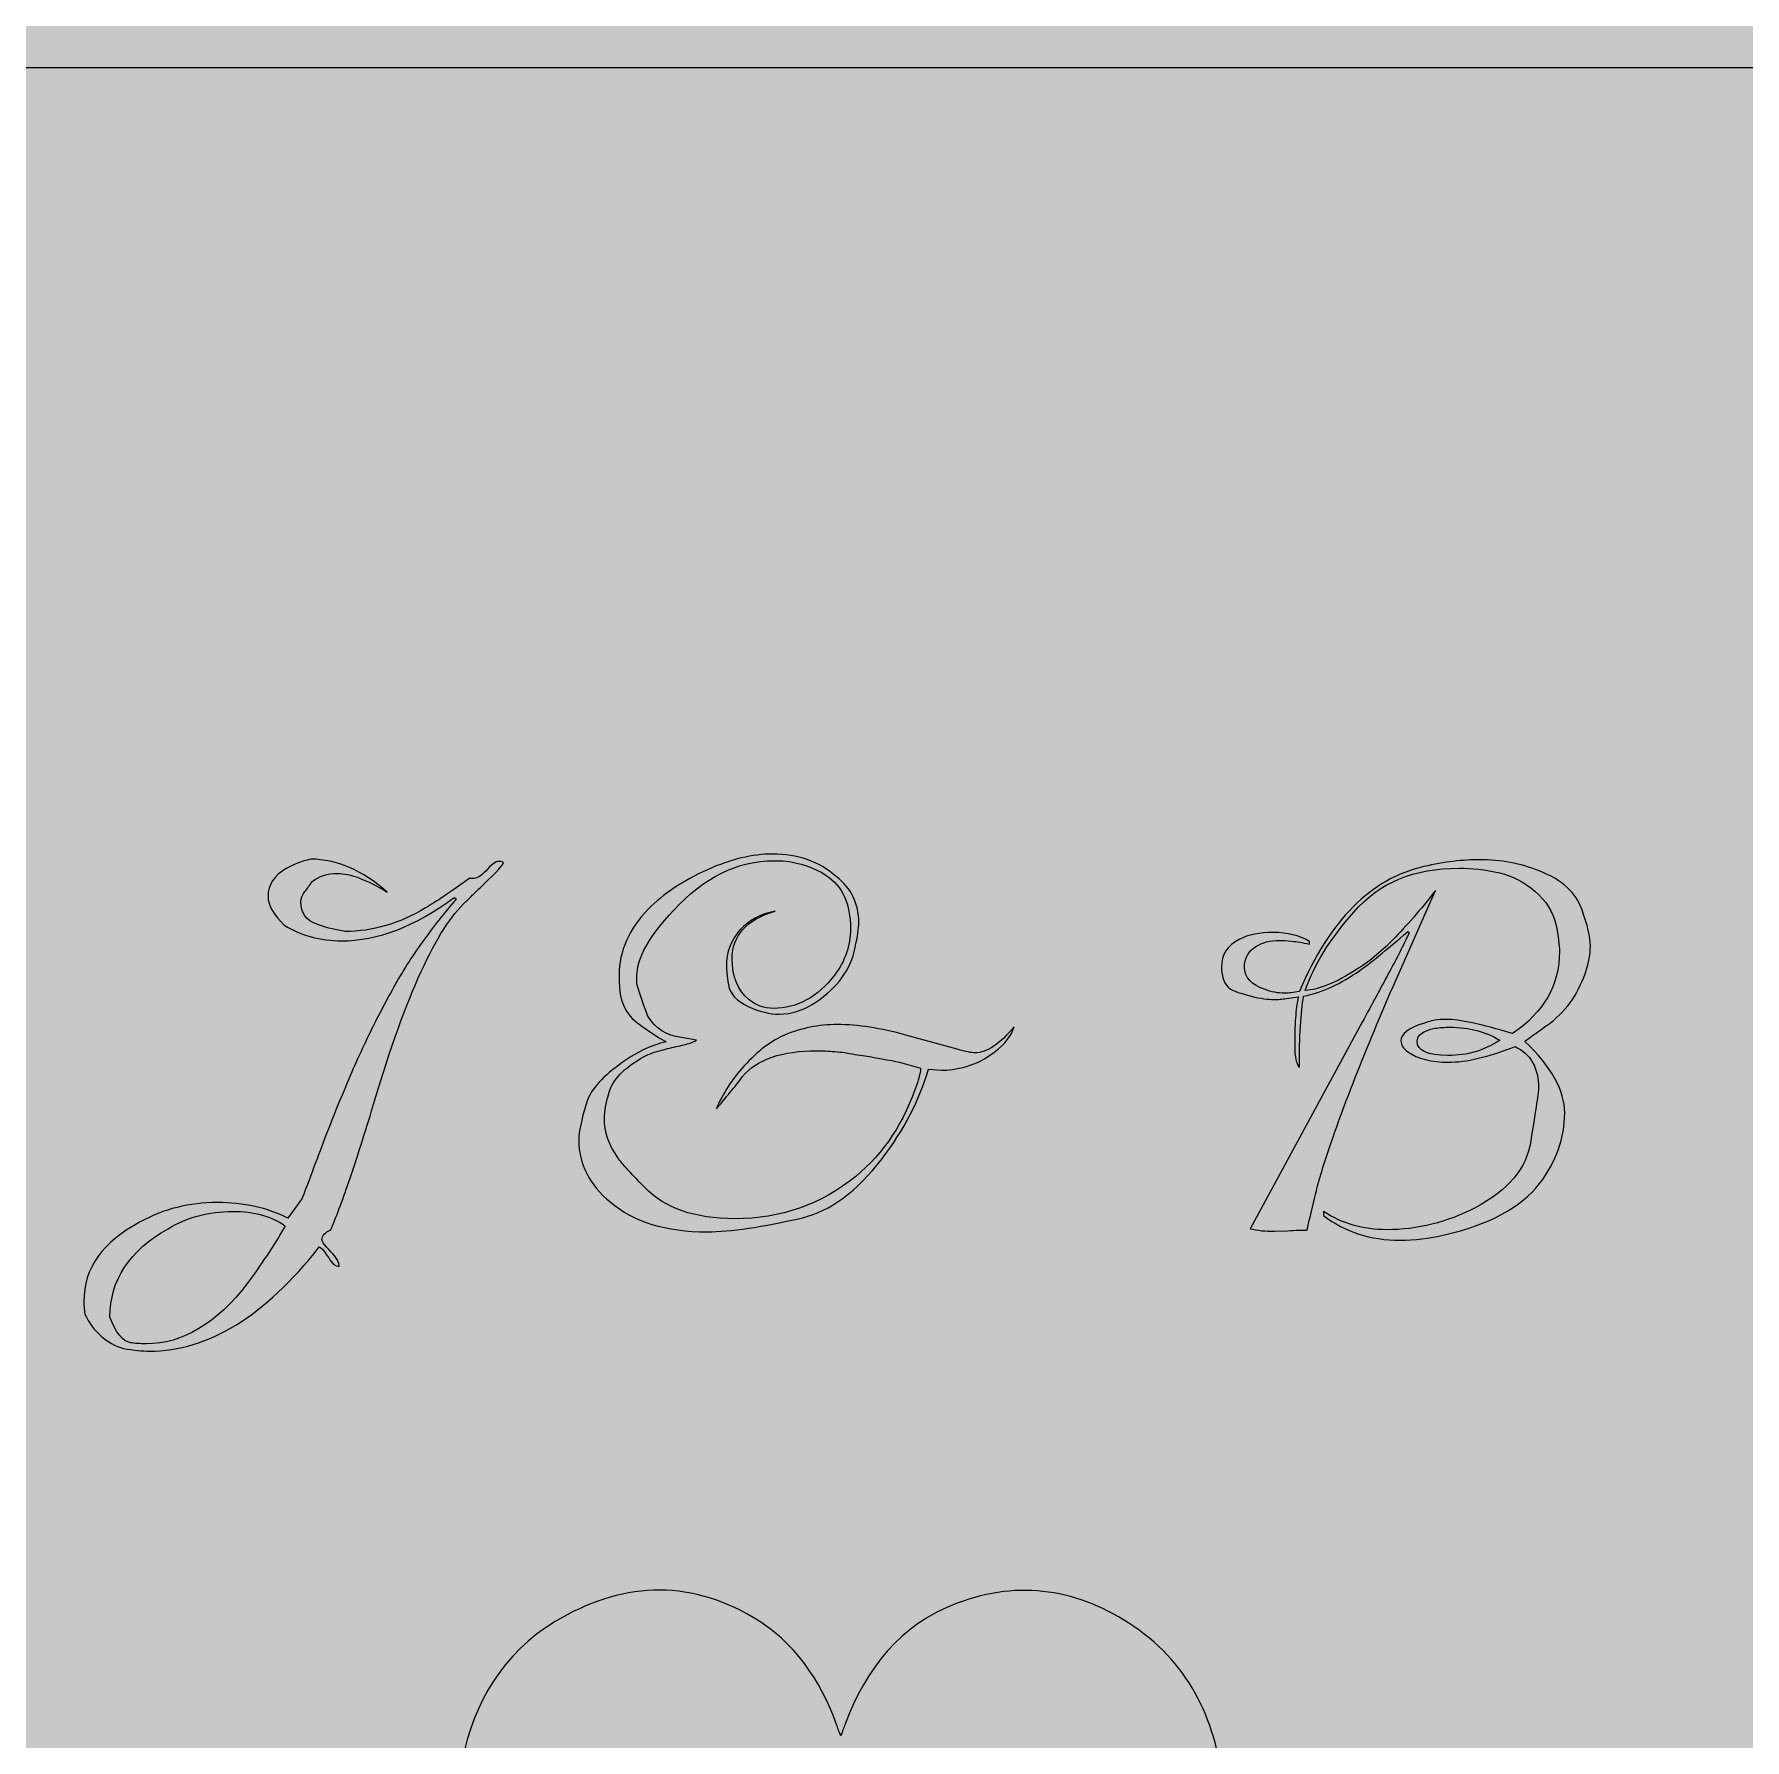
# Model space of a CAD drawing. Extents: x 325 to 1613, y -935 to -100.
# Drawn here: x 552.4 to 767.9, y -517.8 to -302.9 of the extents above; entities that cross this region are included whole.
import ezdxf

# ---------------------------------------------------------------- set-up
doc = ezdxf.new("R2010")
doc.units = 0
doc.header["$MEASUREMENT"] = 0
doc.layers.add('Layer 1', color=7, linetype='Continuous', lineweight=0)

# ---------------------------------------------------------------- blocks, each defined once
blk = doc.blocks.new('Block_1')
at = {"layer": 'Layer 1', "true_color": 0x000000, "transparency": 33554687}
h = blk.add_hatch(color=18, dxfattribs=at)
h.dxf.hatch_style = 2
edge = h.paths.add_edge_path()
edge.add_spline(control_points=[(561.9, -464.57), (562.6, -466.55), (563.48, -467.63), (564.54, -467.8), (564.76, -467.85), (565.03, -467.88), (565.36, -467.9), (565.69, -467.92), (566.05, -467.94), (566.45, -467.94), (571.07, -467.94), (575.33, -465.39), (579.24, -460.29), (580.87, -458.09), (582.45, -455.69), (583.99, -453.1), (582.36, -451.87), (580.14, -451.25), (577.33, -451.25), (574.34, -451.25), (571.64, -451.98), (569.22, -453.43), (564.34, -456.2), (561.9, -459.91), (561.9, -464.57)], knot_values=[0, 0, 0, 0, 1, 1, 1, 2, 2, 2, 3, 3, 3, 4, 4, 4, 5, 5, 5, 6, 6, 6, 7, 7, 7, 8, 8, 8, 8], degree=3, periodic=0)
edge = h.paths.add_edge_path()
edge.add_spline(control_points=[(596.85, -411.02), (594.26, -409.44), (592.17, -408.65), (590.59, -408.65), (589.31, -408.65), (588.23, -409), (587.36, -409.7), (587.09, -410.1), (586.79, -410.51), (586.47, -410.95), (586.14, -411.39), (585.97, -411.81), (585.97, -412.21), (585.97, -413.66), (586.63, -414.6), (587.95, -415.04), (588.83, -415.39), (590.02, -415.7), (591.51, -415.97), (594.98, -415.97), (598.37, -414.98), (601.67, -413), (602.28, -412.65), (603.06, -412.15), (604.01, -411.51), (604.95, -410.88), (606.04, -410.12), (607.27, -409.24), (607.32, -409.28), (607.43, -409.3), (607.6, -409.3), (608.09, -409.3), (608.64, -409), (609.25, -408.38), (609.95, -407.55), (610.5, -407.13), (610.9, -407.13), (611.03, -407.13), (611.23, -407.17), (611.49, -407.26), (611.45, -407.57), (610.64, -408.47), (609.05, -409.96), (608.61, -410.4), (608.17, -410.83), (607.73, -411.25), (607.29, -411.67), (606.85, -412.1), (606.42, -412.54), (602.72, -416.23), (598.87, -424.91), (594.87, -438.59), (593.82, -442.06), (592.86, -445.04), (592, -447.52), (591.15, -450.01), (590.39, -452.02), (589.73, -453.56), (588.98, -453.91), (588.61, -454.33), (588.61, -454.81), (588.61, -455.08), (588.98, -455.58), (589.73, -456.33), (590.48, -457.12), (590.83, -457.73), (590.78, -458.17), (590.3, -458.17), (589.86, -457.82), (589.47, -457.12), (588.98, -456.33), (588.59, -455.87), (588.28, -455.73), (581.38, -464.48), (574.25, -468.86), (566.91, -468.86), (565.94, -468.86), (564.84, -468.75), (563.61, -468.53), (561.46, -467.91), (559.83, -466.46), (558.73, -464.18), (558.69, -463.87), (558.66, -463.58), (558.63, -463.32), (558.61, -463.06), (558.6, -462.81), (558.6, -462.59), (558.6, -458.42), (560.97, -455.08), (565.72, -452.57), (568.67, -450.94), (571.9, -450.13), (575.42, -450.13), (578.76, -450.13), (581.73, -450.79), (584.32, -452.11), (584.32, -452.11), (586.1, -449.67), (586.1, -449.67), (587.33, -446.37), (588.38, -443.6), (589.24, -441.36), (590.09, -439.11), (590.81, -437.36), (591.38, -436.08), (592.39, -433.57), (593.42, -431.25), (594.48, -429.09), (595.53, -426.94), (596.59, -424.91), (597.64, -423.02), (598.74, -421.04), (599.95, -419.13), (601.27, -417.28), (602.59, -415.44), (604.02, -413.64), (605.56, -411.88), (605.56, -411.88), (605.29, -411.68), (605.29, -411.68), (600.37, -415.33), (595.62, -417.15), (591.05, -417.15), (588.41, -417.15), (586.01, -416.49), (583.86, -415.17), (582.5, -413.86), (581.82, -412.65), (581.82, -411.55), (581.82, -410.1), (582.58, -408.93), (584.12, -408.05), (584.96, -407.52), (585.99, -407.13), (587.22, -406.86), (590.48, -406.86), (593.69, -408.25), (596.85, -411.02)], knot_values=[0, 0, 0, 0, 1, 1, 1, 2, 2, 2, 3, 3, 3, 4, 4, 4, 5, 5, 5, 6, 6, 6, 7, 7, 7, 8, 8, 8, 9, 9, 9, 10, 10, 10, 11, 11, 11, 12, 12, 12, 13, 13, 13, 14, 14, 14, 15, 15, 15, 16, 16, 16, 17, 17, 17, 18, 18, 18, 19, 19, 19, 20, 20, 20, 21, 21, 21, 22, 22, 22, 23, 23, 23, 24, 24, 24, 25, 25, 25, 26, 26, 26, 27, 27, 27, 28, 28, 28, 29, 29, 29, 30, 30, 30, 31, 31, 31, 32, 32, 32, 33, 33, 33, 34, 34, 34, 35, 35, 35, 36, 36, 36, 37, 37, 37, 38, 38, 38, 39, 39, 39, 40, 40, 40, 41, 41, 41, 42, 42, 42, 43, 43, 43, 44, 44, 44, 45, 45, 45, 46, 46, 46, 46], degree=3, periodic=0)
h = blk.add_hatch(color=18, dxfattribs=at)
h.dxf.hatch_style = 2
edge = h.paths.add_edge_path()
edge.add_spline(control_points=[(645.39, -406.21), (648.56, -406.21), (651.24, -407.15), (653.44, -409.04), (655.33, -410.54), (656.27, -412.47), (656.27, -414.84), (656.27, -415.55), (656.12, -416.6), (655.81, -418.01), (655.24, -420.78), (653.59, -423.07), (650.87, -424.87), (649.33, -425.88), (647.79, -426.39), (646.25, -426.39), (645.02, -426.39), (643.74, -426.08), (642.42, -425.46), (640.88, -424.76), (640.03, -423.84), (639.85, -422.69), (639.76, -422.12), (639.7, -421.65), (639.65, -421.27), (639.61, -420.9), (639.59, -420.61), (639.59, -420.38), (639.59, -418.58), (640.16, -417.04), (641.3, -415.77), (642.4, -414.58), (643.87, -413.79), (645.72, -413.39), (642.12, -414.49), (640.31, -416.49), (640.31, -419.4), (640.31, -421.68), (641.02, -423.4), (642.42, -424.54), (643.3, -425.29), (644.34, -425.66), (645.52, -425.66), (648.51, -425.66), (651.09, -424.25), (653.24, -421.44), (654.56, -419.68), (655.22, -417.75), (655.22, -415.64), (655.22, -412.51), (654.21, -410.27), (652.18, -408.91), (650.69, -407.9), (648.86, -407.28), (646.71, -407.06), (646.71, -407.06), (645.59, -407.06), (645.59, -407.06), (640.97, -407.06), (636.75, -409.15), (632.93, -413.33), (629.85, -416.58), (628.31, -419.33), (628.31, -421.57), (628.31, -421.57), (628.31, -422.56), (628.31, -422.56), (628.48, -423.31), (628.95, -424.67), (629.7, -426.65), (630.62, -428.19), (632.02, -429.09), (633.92, -429.35), (633.92, -429.35), (635.83, -429.68), (635.83, -429.68), (635.56, -429.86), (635.17, -430.01), (634.64, -430.15), (634.11, -430.28), (633.48, -430.43), (632.73, -430.61), (631.98, -430.78), (631.31, -430.96), (630.72, -431.13), (630.12, -431.31), (629.63, -431.51), (629.23, -431.73), (626.68, -433.14), (625.19, -434.7), (624.75, -436.41), (624.4, -437.6), (624.22, -438.63), (624.22, -439.51), (624.22, -441.23), (624.75, -442.83), (625.8, -444.32), (626.02, -444.68), (626.42, -445.17), (626.99, -445.81), (627.56, -446.45), (628.33, -447.25), (629.3, -448.22), (631.81, -450.85), (635.59, -452.17), (640.64, -452.17), (646.45, -452.17), (651.53, -450.39), (655.88, -446.83), (659.44, -443.93), (662.03, -439.99), (663.66, -435.03), (663.92, -434.19), (664.06, -433.57), (664.06, -433.18), (664.06, -433.18), (661.42, -432.45), (661.42, -432.45), (660.27, -432.19), (658.41, -431.86), (655.81, -431.46), (654.93, -431.29), (654.09, -431.17), (653.27, -431.1), (652.46, -431.04), (651.7, -431), (651, -431), (646.6, -431), (643.48, -432.08), (641.63, -434.23), (641.28, -434.72), (640.83, -435.3), (640.28, -435.98), (639.73, -436.66), (639.08, -437.44), (638.33, -438.32), (639.13, -436.39), (640.29, -434.59), (641.83, -432.92), (643.55, -431.03), (645.24, -429.73), (646.91, -429.02), (649.02, -428.15), (651.24, -427.7), (653.57, -427.7), (656.16, -427.7), (659.04, -428.15), (662.21, -429.02), (662.21, -429.02), (668.67, -430.8), (668.67, -430.8), (669.77, -431.11), (670.52, -431.27), (670.91, -431.27), (672.41, -431.27), (674.06, -430.17), (675.86, -427.97), (675.51, -429.11), (674.7, -430.17), (673.42, -431.13), (672.28, -432.01), (671.08, -432.63), (669.83, -432.98), (668.57, -433.33), (667.53, -433.49), (666.69, -433.44), (666.69, -433.44), (665.05, -433.31), (665.05, -433.31), (663.95, -437.18), (661.99, -440.96), (659.18, -444.65), (656.01, -448.74), (652.69, -451.21), (649.22, -452.04), (644.12, -453.23), (640.09, -453.82), (637.15, -453.82), (631.96, -453.82), (627.89, -452.57), (624.95, -450.06), (622.31, -447.91), (620.99, -445.29), (620.99, -442.21), (620.99, -441.2), (621.3, -439.71), (621.91, -437.73), (622.35, -436.1), (623.74, -434.46), (626.07, -432.78), (628.13, -431.25), (630.11, -430.28), (632, -429.88), (631.48, -429.66), (630.22, -428.83), (628.24, -427.38), (626.79, -426.28), (626.07, -424.56), (626.07, -422.23), (626.07, -422.23), (626.07, -421.44), (626.07, -421.44), (626.07, -418.45), (627.3, -415.68), (629.76, -413.13), (631.61, -411.24), (634.09, -409.59), (637.21, -408.18), (640.16, -406.86), (642.89, -406.21), (645.39, -406.21)], knot_values=[0, 0, 0, 0, 1, 1, 1, 2, 2, 2, 3, 3, 3, 4, 4, 4, 5, 5, 5, 6, 6, 6, 7, 7, 7, 8, 8, 8, 9, 9, 9, 10, 10, 10, 11, 11, 11, 12, 12, 12, 13, 13, 13, 14, 14, 14, 15, 15, 15, 16, 16, 16, 17, 17, 17, 18, 18, 18, 19, 19, 19, 20, 20, 20, 21, 21, 21, 22, 22, 22, 23, 23, 23, 24, 24, 24, 25, 25, 25, 26, 26, 26, 27, 27, 27, 28, 28, 28, 29, 29, 29, 30, 30, 30, 31, 31, 31, 32, 32, 32, 33, 33, 33, 34, 34, 34, 35, 35, 35, 36, 36, 36, 37, 37, 37, 38, 38, 38, 39, 39, 39, 40, 40, 40, 41, 41, 41, 42, 42, 42, 43, 43, 43, 44, 44, 44, 45, 45, 45, 46, 46, 46, 47, 47, 47, 48, 48, 48, 49, 49, 49, 50, 50, 50, 51, 51, 51, 52, 52, 52, 53, 53, 53, 54, 54, 54, 55, 55, 55, 56, 56, 56, 57, 57, 57, 58, 58, 58, 59, 59, 59, 60, 60, 60, 61, 61, 61, 62, 62, 62, 63, 63, 63, 64, 64, 64, 65, 65, 65, 66, 66, 66, 67, 67, 67, 68, 68, 68, 69, 69, 69, 70, 70, 70, 70], degree=3, periodic=0)
h = blk.add_hatch(color=18, dxfattribs=at)
h.dxf.hatch_style = 2
edge = h.paths.add_edge_path()
edge.add_spline(control_points=[(730.53, -431.6), (732.95, -431.6), (735.13, -430.96), (737.06, -429.68), (735.3, -428.59), (733.22, -428.04), (730.8, -428.04), (730.44, -428.04), (730.12, -428.05), (729.81, -428.07), (729.5, -428.09), (729.19, -428.12), (728.88, -428.17), (727.39, -428.48), (726.64, -429.02), (726.64, -429.82), (726.64, -431), (727.94, -431.6), (730.53, -431.6)], knot_values=[0, 0, 0, 0, 1, 1, 1, 2, 2, 2, 3, 3, 3, 4, 4, 4, 5, 5, 5, 6, 6, 6, 6], degree=3, periodic=0)
edge = h.paths.add_edge_path()
edge.add_spline(control_points=[(731.19, -407.13), (732.38, -407), (733.48, -406.93), (734.49, -406.93), (737.17, -406.93), (739.68, -407.39), (742.01, -408.32), (744.91, -409.46), (746.71, -411.11), (747.42, -413.26), (748.12, -415.11), (748.47, -416.63), (748.47, -417.81), (748.47, -419.84), (747.72, -422.08), (746.23, -424.54), (745.48, -425.64), (744.54, -426.63), (743.39, -427.51), (742.43, -428.21), (741.68, -428.75), (741.15, -429.12), (740.62, -429.5), (740.32, -429.73), (740.23, -429.82), (743.57, -433.03), (745.24, -436.04), (745.24, -438.85), (745.24, -441.97), (744.19, -444.94), (742.08, -447.75), (739.74, -450.74), (735.74, -452.9), (730.07, -454.22), (728.18, -454.66), (726.31, -454.88), (724.47, -454.88), (720.77, -454.88), (717.56, -453.84), (714.84, -451.78), (714.84, -451.78), (714.84, -451.25), (714.84, -451.25), (717.17, -452.79), (719.83, -453.56), (722.82, -453.56), (726.69, -453.56), (730.4, -452.63), (733.96, -450.79), (738.14, -448.59), (740.47, -445.8), (740.95, -442.41), (741.61, -438.28), (741.94, -436.06), (741.94, -435.75), (741.94, -433.16), (740.95, -431.4), (738.98, -430.48), (735.59, -431.79), (732.8, -432.45), (730.6, -432.45), (728.44, -432.45), (726.73, -432.01), (725.46, -431.13), (724.88, -430.7), (724.6, -430.23), (724.6, -429.75), (724.6, -428.87), (725.59, -428.12), (727.57, -427.51), (728.36, -427.2), (729.28, -427.05), (730.34, -427.05), (731.92, -427.05), (734.69, -427.64), (738.65, -428.83), (742.6, -426.19), (744.58, -422.74), (744.58, -418.47), (744.58, -417.72), (744.43, -416.58), (744.12, -415.04), (743.77, -413.5), (742.89, -412.12), (741.48, -410.89), (740.12, -409.74), (738.65, -408.97), (737.06, -408.58), (735.22, -408.18), (733.5, -407.99), (731.92, -407.99), (726.25, -407.99), (721.83, -409.83), (718.66, -413.53), (715.67, -416.91), (713.63, -420.21), (712.53, -423.42), (714.29, -423.29), (716.44, -422.41), (718.99, -420.78), (720.44, -419.9), (721.99, -418.63), (723.64, -416.96), (725.29, -415.28), (727.06, -413.24), (728.95, -410.82), (728.95, -410.82), (723.61, -422.89), (723.61, -422.89), (721.72, -427.24), (720.04, -431.31), (718.56, -435.09), (717.09, -438.87), (715.83, -442.41), (714.77, -445.71), (714.16, -447.65), (713.5, -450.28), (712.79, -453.62), (712.48, -453.62), (712.11, -453.62), (711.67, -453.62), (711.28, -453.62), (710.81, -453.65), (710.29, -453.69), (710.29, -453.69), (708.7, -453.76), (708.7, -453.76), (707.52, -453.76), (706.48, -453.65), (705.6, -453.43), (705.6, -453.43), (719.72, -427.38), (719.72, -427.38), (720.95, -425.13), (722.06, -423.09), (723.05, -421.24), (724.04, -419.4), (724.9, -417.7), (725.65, -416.16), (725.65, -416.16), (725.46, -415.97), (725.46, -415.97), (724.05, -417.2), (722.84, -418.22), (721.83, -419.03), (720.82, -419.85), (720, -420.47), (719.39, -420.91), (717.06, -422.54), (714.71, -423.62), (712.33, -424.14), (711.98, -426.17), (711.8, -429.16), (711.8, -433.11), (711.41, -432.67), (711.21, -431.79), (711.21, -430.48), (711.21, -429.16), (711.24, -427.97), (711.31, -426.91), (711.37, -425.86), (711.5, -424.96), (711.67, -424.21), (711.67, -424.21), (710.16, -424.41), (710.16, -424.41), (709.89, -424.45), (709.63, -424.48), (709.36, -424.51), (709.1, -424.53), (708.84, -424.54), (708.57, -424.54), (707.87, -424.54), (706.92, -424.41), (705.74, -424.14), (704.42, -423.79), (703.54, -423.48), (703.1, -423.22), (702.35, -422.69), (701.98, -421.77), (701.98, -420.45), (701.98, -418.91), (702.72, -417.75), (704.22, -416.96), (705.41, -416.38), (706.83, -416.1), (708.51, -416.1), (710.26, -416.1), (711.78, -416.47), (713.06, -417.22), (713.06, -417.22), (713.06, -417.55), (713.06, -417.55), (712.18, -417.37), (711.43, -417.25), (710.81, -417.19), (710.2, -417.12), (709.69, -417.09), (709.3, -417.09), (708.11, -417.09), (707.12, -417.35), (706.33, -417.88), (705.36, -418.45), (704.88, -419.33), (704.88, -420.52), (704.88, -421.79), (705.76, -422.72), (707.52, -423.29), (708.26, -423.59), (709.08, -423.75), (709.96, -423.75), (710.44, -423.75), (711.05, -423.68), (711.8, -423.55), (715.63, -414.54), (720.86, -409.28), (727.5, -407.79), (728.77, -407.48), (730.01, -407.26), (731.19, -407.13)], knot_values=[0, 0, 0, 0, 1, 1, 1, 2, 2, 2, 3, 3, 3, 4, 4, 4, 5, 5, 5, 6, 6, 6, 7, 7, 7, 8, 8, 8, 9, 9, 9, 10, 10, 10, 11, 11, 11, 12, 12, 12, 13, 13, 13, 14, 14, 14, 15, 15, 15, 16, 16, 16, 17, 17, 17, 18, 18, 18, 19, 19, 19, 20, 20, 20, 21, 21, 21, 22, 22, 22, 23, 23, 23, 24, 24, 24, 25, 25, 25, 26, 26, 26, 27, 27, 27, 28, 28, 28, 29, 29, 29, 30, 30, 30, 31, 31, 31, 32, 32, 32, 33, 33, 33, 34, 34, 34, 35, 35, 35, 36, 36, 36, 37, 37, 37, 38, 38, 38, 39, 39, 39, 40, 40, 40, 41, 41, 41, 42, 42, 42, 43, 43, 43, 44, 44, 44, 45, 45, 45, 46, 46, 46, 47, 47, 47, 48, 48, 48, 49, 49, 49, 50, 50, 50, 51, 51, 51, 52, 52, 52, 53, 53, 53, 54, 54, 54, 55, 55, 55, 56, 56, 56, 57, 57, 57, 58, 58, 58, 59, 59, 59, 60, 60, 60, 61, 61, 61, 62, 62, 62, 63, 63, 63, 64, 64, 64, 65, 65, 65, 66, 66, 66, 67, 67, 67, 68, 68, 68, 69, 69, 69, 70, 70, 70, 71, 71, 71, 72, 72, 72, 73, 73, 73, 73], degree=3, periodic=0)
at = {"layer": 'Layer 1'}
for points, knots in [([(596.85, -411.02), (594.26, -409.44), (592.17, -408.65), (590.59, -408.65), (589.31, -408.65), (588.23, -409), (587.36, -409.7), (587.09, -410.1), (586.79, -410.51), (586.47, -410.95), (586.14, -411.39), (585.97, -411.81), (585.97, -412.21), (585.97, -413.66), (586.63, -414.6), (587.95, -415.04), (588.83, -415.39), (590.02, -415.7), (591.51, -415.97), (594.98, -415.97), (598.37, -414.98), (601.67, -413), (602.28, -412.65), (603.06, -412.15), (604.01, -411.51), (604.95, -410.88), (606.04, -410.12), (607.27, -409.24), (607.32, -409.28), (607.43, -409.3), (607.6, -409.3), (608.09, -409.3), (608.64, -409), (609.25, -408.38), (609.95, -407.55), (610.5, -407.13), (610.9, -407.13), (611.03, -407.13), (611.23, -407.17), (611.49, -407.26), (611.45, -407.57), (610.64, -408.47), (609.05, -409.96), (608.61, -410.4), (608.17, -410.83), (607.73, -411.25), (607.29, -411.67), (606.85, -412.1), (606.42, -412.54), (602.72, -416.23), (598.87, -424.91), (594.87, -438.59), (593.82, -442.06), (592.86, -445.04), (592, -447.52), (591.15, -450.01), (590.39, -452.02), (589.73, -453.56), (588.98, -453.91), (588.61, -454.33), (588.61, -454.81), (588.61, -455.08), (588.98, -455.58), (589.73, -456.33), (590.48, -457.12), (590.83, -457.73), (590.78, -458.17), (590.3, -458.17), (589.86, -457.82), (589.47, -457.12), (588.98, -456.33), (588.59, -455.87), (588.28, -455.73), (581.38, -464.48), (574.25, -468.86), (566.91, -468.86), (565.94, -468.86), (564.84, -468.75), (563.61, -468.53), (561.46, -467.91), (559.83, -466.46), (558.73, -464.18), (558.69, -463.87), (558.66, -463.58), (558.63, -463.32), (558.61, -463.06), (558.6, -462.81), (558.6, -462.59), (558.6, -458.42), (560.97, -455.08), (565.72, -452.57), (568.67, -450.94), (571.9, -450.13), (575.42, -450.13), (578.76, -450.13), (581.73, -450.79), (584.32, -452.11), (584.32, -452.11), (586.1, -449.67), (586.1, -449.67), (587.33, -446.37), (588.38, -443.6), (589.24, -441.36), (590.09, -439.11), (590.81, -437.36), (591.38, -436.08), (592.39, -433.57), (593.42, -431.25), (594.48, -429.09), (595.53, -426.94), (596.59, -424.91), (597.64, -423.02), (598.74, -421.04), (599.95, -419.13), (601.27, -417.28), (602.59, -415.44), (604.02, -413.64), (605.56, -411.88), (605.56, -411.88), (605.29, -411.68), (605.29, -411.68), (600.37, -415.33), (595.62, -417.15), (591.05, -417.15), (588.41, -417.15), (586.01, -416.49), (583.86, -415.17), (582.5, -413.86), (581.82, -412.65), (581.82, -411.55), (581.82, -410.1), (582.58, -408.93), (584.12, -408.05), (584.96, -407.52), (585.99, -407.13), (587.22, -406.86), (590.48, -406.86), (593.69, -408.25), (596.85, -411.02)], [0, 0, 0, 0, 1, 1, 1, 2, 2, 2, 3, 3, 3, 4, 4, 4, 5, 5, 5, 6, 6, 6, 7, 7, 7, 8, 8, 8, 9, 9, 9, 10, 10, 10, 11, 11, 11, 12, 12, 12, 13, 13, 13, 14, 14, 14, 15, 15, 15, 16, 16, 16, 17, 17, 17, 18, 18, 18, 19, 19, 19, 20, 20, 20, 21, 21, 21, 22, 22, 22, 23, 23, 23, 24, 24, 24, 25, 25, 25, 26, 26, 26, 27, 27, 27, 28, 28, 28, 29, 29, 29, 30, 30, 30, 31, 31, 31, 32, 32, 32, 33, 33, 33, 34, 34, 34, 35, 35, 35, 36, 36, 36, 37, 37, 37, 38, 38, 38, 39, 39, 39, 40, 40, 40, 41, 41, 41, 42, 42, 42, 43, 43, 43, 44, 44, 44, 45, 45, 45, 46, 46, 46, 46]), ([(645.39, -406.21), (648.56, -406.21), (651.24, -407.15), (653.44, -409.04), (655.33, -410.54), (656.27, -412.47), (656.27, -414.84), (656.27, -415.55), (656.12, -416.6), (655.81, -418.01), (655.24, -420.78), (653.59, -423.07), (650.87, -424.87), (649.33, -425.88), (647.79, -426.39), (646.25, -426.39), (645.02, -426.39), (643.74, -426.08), (642.42, -425.46), (640.88, -424.76), (640.03, -423.84), (639.85, -422.69), (639.76, -422.12), (639.7, -421.65), (639.65, -421.27), (639.61, -420.9), (639.59, -420.61), (639.59, -420.38), (639.59, -418.58), (640.16, -417.04), (641.3, -415.77), (642.4, -414.58), (643.87, -413.79), (645.72, -413.39), (642.12, -414.49), (640.31, -416.49), (640.31, -419.4), (640.31, -421.68), (641.02, -423.4), (642.42, -424.54), (643.3, -425.29), (644.34, -425.66), (645.52, -425.66), (648.51, -425.66), (651.09, -424.25), (653.24, -421.44), (654.56, -419.68), (655.22, -417.75), (655.22, -415.64), (655.22, -412.51), (654.21, -410.27), (652.18, -408.91), (650.69, -407.9), (648.86, -407.28), (646.71, -407.06), (646.71, -407.06), (645.59, -407.06), (645.59, -407.06), (640.97, -407.06), (636.75, -409.15), (632.93, -413.33), (629.85, -416.58), (628.31, -419.33), (628.31, -421.57), (628.31, -421.57), (628.31, -422.56), (628.31, -422.56), (628.48, -423.31), (628.95, -424.67), (629.7, -426.65), (630.62, -428.19), (632.02, -429.09), (633.92, -429.35), (633.92, -429.35), (635.83, -429.68), (635.83, -429.68), (635.56, -429.86), (635.17, -430.01), (634.64, -430.15), (634.11, -430.28), (633.48, -430.43), (632.73, -430.61), (631.98, -430.78), (631.31, -430.96), (630.72, -431.13), (630.12, -431.31), (629.63, -431.51), (629.23, -431.73), (626.68, -433.14), (625.19, -434.7), (624.75, -436.41), (624.4, -437.6), (624.22, -438.63), (624.22, -439.51), (624.22, -441.23), (624.75, -442.83), (625.8, -444.32), (626.02, -444.68), (626.42, -445.17), (626.99, -445.81), (627.56, -446.45), (628.33, -447.25), (629.3, -448.22), (631.81, -450.85), (635.59, -452.17), (640.64, -452.17), (646.45, -452.17), (651.53, -450.39), (655.88, -446.83), (659.44, -443.93), (662.03, -439.99), (663.66, -435.03), (663.92, -434.19), (664.06, -433.57), (664.06, -433.18), (664.06, -433.18), (661.42, -432.45), (661.42, -432.45), (660.27, -432.19), (658.41, -431.86), (655.81, -431.46), (654.93, -431.29), (654.09, -431.17), (653.27, -431.1), (652.46, -431.04), (651.7, -431), (651, -431), (646.6, -431), (643.48, -432.08), (641.63, -434.23), (641.28, -434.72), (640.83, -435.3), (640.28, -435.98), (639.73, -436.66), (639.08, -437.44), (638.33, -438.32), (639.13, -436.39), (640.29, -434.59), (641.83, -432.92), (643.55, -431.03), (645.24, -429.73), (646.91, -429.02), (649.02, -428.15), (651.24, -427.7), (653.57, -427.7), (656.16, -427.7), (659.04, -428.15), (662.21, -429.02), (662.21, -429.02), (668.67, -430.8), (668.67, -430.8), (669.77, -431.11), (670.52, -431.27), (670.91, -431.27), (672.41, -431.27), (674.06, -430.17), (675.86, -427.97), (675.51, -429.11), (674.7, -430.17), (673.42, -431.13), (672.28, -432.01), (671.08, -432.63), (669.83, -432.98), (668.57, -433.33), (667.53, -433.49), (666.69, -433.44), (666.69, -433.44), (665.05, -433.31), (665.05, -433.31), (663.95, -437.18), (661.99, -440.96), (659.18, -444.65), (656.01, -448.74), (652.69, -451.21), (649.22, -452.04), (644.12, -453.23), (640.09, -453.82), (637.15, -453.82), (631.96, -453.82), (627.89, -452.57), (624.95, -450.06), (622.31, -447.91), (620.99, -445.29), (620.99, -442.21), (620.99, -441.2), (621.3, -439.71), (621.91, -437.73), (622.35, -436.1), (623.74, -434.46), (626.07, -432.78), (628.13, -431.25), (630.11, -430.28), (632, -429.88), (631.48, -429.66), (630.22, -428.83), (628.24, -427.38), (626.79, -426.28), (626.07, -424.56), (626.07, -422.23), (626.07, -422.23), (626.07, -421.44), (626.07, -421.44), (626.07, -418.45), (627.3, -415.68), (629.76, -413.13), (631.61, -411.24), (634.09, -409.59), (637.21, -408.18), (640.16, -406.86), (642.89, -406.21), (645.39, -406.21)], [0, 0, 0, 0, 1, 1, 1, 2, 2, 2, 3, 3, 3, 4, 4, 4, 5, 5, 5, 6, 6, 6, 7, 7, 7, 8, 8, 8, 9, 9, 9, 10, 10, 10, 11, 11, 11, 12, 12, 12, 13, 13, 13, 14, 14, 14, 15, 15, 15, 16, 16, 16, 17, 17, 17, 18, 18, 18, 19, 19, 19, 20, 20, 20, 21, 21, 21, 22, 22, 22, 23, 23, 23, 24, 24, 24, 25, 25, 25, 26, 26, 26, 27, 27, 27, 28, 28, 28, 29, 29, 29, 30, 30, 30, 31, 31, 31, 32, 32, 32, 33, 33, 33, 34, 34, 34, 35, 35, 35, 36, 36, 36, 37, 37, 37, 38, 38, 38, 39, 39, 39, 40, 40, 40, 41, 41, 41, 42, 42, 42, 43, 43, 43, 44, 44, 44, 45, 45, 45, 46, 46, 46, 47, 47, 47, 48, 48, 48, 49, 49, 49, 50, 50, 50, 51, 51, 51, 52, 52, 52, 53, 53, 53, 54, 54, 54, 55, 55, 55, 56, 56, 56, 57, 57, 57, 58, 58, 58, 59, 59, 59, 60, 60, 60, 61, 61, 61, 62, 62, 62, 63, 63, 63, 64, 64, 64, 65, 65, 65, 66, 66, 66, 67, 67, 67, 68, 68, 68, 69, 69, 69, 70, 70, 70, 70]), ([(731.19, -407.13), (732.38, -407), (733.48, -406.93), (734.49, -406.93), (737.17, -406.93), (739.68, -407.39), (742.01, -408.32), (744.91, -409.46), (746.71, -411.11), (747.42, -413.26), (748.12, -415.11), (748.47, -416.63), (748.47, -417.81), (748.47, -419.84), (747.72, -422.08), (746.23, -424.54), (745.48, -425.64), (744.54, -426.63), (743.39, -427.51), (742.43, -428.21), (741.68, -428.75), (741.15, -429.12), (740.62, -429.5), (740.32, -429.73), (740.23, -429.82), (743.57, -433.03), (745.24, -436.04), (745.24, -438.85), (745.24, -441.97), (744.19, -444.94), (742.08, -447.75), (739.74, -450.74), (735.74, -452.9), (730.07, -454.22), (728.18, -454.66), (726.31, -454.88), (724.47, -454.88), (720.77, -454.88), (717.56, -453.84), (714.84, -451.78), (714.84, -451.78), (714.84, -451.25), (714.84, -451.25), (717.17, -452.79), (719.83, -453.56), (722.82, -453.56), (726.69, -453.56), (730.4, -452.63), (733.96, -450.79), (738.14, -448.59), (740.47, -445.8), (740.95, -442.41), (741.61, -438.28), (741.94, -436.06), (741.94, -435.75), (741.94, -433.16), (740.95, -431.4), (738.98, -430.48), (735.59, -431.79), (732.8, -432.45), (730.6, -432.45), (728.44, -432.45), (726.73, -432.01), (725.46, -431.13), (724.88, -430.7), (724.6, -430.23), (724.6, -429.75), (724.6, -428.87), (725.59, -428.12), (727.57, -427.51), (728.36, -427.2), (729.28, -427.05), (730.34, -427.05), (731.92, -427.05), (734.69, -427.64), (738.65, -428.83), (742.6, -426.19), (744.58, -422.74), (744.58, -418.47), (744.58, -417.72), (744.43, -416.58), (744.12, -415.04), (743.77, -413.5), (742.89, -412.12), (741.48, -410.89), (740.12, -409.74), (738.65, -408.97), (737.06, -408.58), (735.22, -408.18), (733.5, -407.99), (731.92, -407.99), (726.25, -407.99), (721.83, -409.83), (718.66, -413.53), (715.67, -416.91), (713.63, -420.21), (712.53, -423.42), (714.29, -423.29), (716.44, -422.41), (718.99, -420.78), (720.44, -419.9), (721.99, -418.63), (723.64, -416.96), (725.29, -415.28), (727.06, -413.24), (728.95, -410.82), (728.95, -410.82), (723.61, -422.89), (723.61, -422.89), (721.72, -427.24), (720.04, -431.31), (718.56, -435.09), (717.09, -438.87), (715.83, -442.41), (714.77, -445.71), (714.16, -447.65), (713.5, -450.28), (712.79, -453.62), (712.48, -453.62), (712.11, -453.62), (711.67, -453.62), (711.28, -453.62), (710.81, -453.65), (710.29, -453.69), (710.29, -453.69), (708.7, -453.76), (708.7, -453.76), (707.52, -453.76), (706.48, -453.65), (705.6, -453.43), (705.6, -453.43), (719.72, -427.38), (719.72, -427.38), (720.95, -425.13), (722.06, -423.09), (723.05, -421.24), (724.04, -419.4), (724.9, -417.7), (725.65, -416.16), (725.65, -416.16), (725.46, -415.97), (725.46, -415.97), (724.05, -417.2), (722.84, -418.22), (721.83, -419.03), (720.82, -419.85), (720, -420.47), (719.39, -420.91), (717.06, -422.54), (714.71, -423.62), (712.33, -424.14), (711.98, -426.17), (711.8, -429.16), (711.8, -433.11), (711.41, -432.67), (711.21, -431.79), (711.21, -430.48), (711.21, -429.16), (711.24, -427.97), (711.31, -426.91), (711.37, -425.86), (711.5, -424.96), (711.67, -424.21), (711.67, -424.21), (710.16, -424.41), (710.16, -424.41), (709.89, -424.45), (709.63, -424.48), (709.36, -424.51), (709.1, -424.53), (708.84, -424.54), (708.57, -424.54), (707.87, -424.54), (706.92, -424.41), (705.74, -424.14), (704.42, -423.79), (703.54, -423.48), (703.1, -423.22), (702.35, -422.69), (701.98, -421.77), (701.98, -420.45), (701.98, -418.91), (702.72, -417.75), (704.22, -416.96), (705.41, -416.38), (706.83, -416.1), (708.51, -416.1), (710.26, -416.1), (711.78, -416.47), (713.06, -417.22), (713.06, -417.22), (713.06, -417.55), (713.06, -417.55), (712.18, -417.37), (711.43, -417.25), (710.81, -417.19), (710.2, -417.12), (709.69, -417.09), (709.3, -417.09), (708.11, -417.09), (707.12, -417.35), (706.33, -417.88), (705.36, -418.45), (704.88, -419.33), (704.88, -420.52), (704.88, -421.79), (705.76, -422.72), (707.52, -423.29), (708.26, -423.59), (709.08, -423.75), (709.96, -423.75), (710.44, -423.75), (711.05, -423.68), (711.8, -423.55), (715.63, -414.54), (720.86, -409.28), (727.5, -407.79), (728.77, -407.48), (730.01, -407.26), (731.19, -407.13)], [0, 0, 0, 0, 1, 1, 1, 2, 2, 2, 3, 3, 3, 4, 4, 4, 5, 5, 5, 6, 6, 6, 7, 7, 7, 8, 8, 8, 9, 9, 9, 10, 10, 10, 11, 11, 11, 12, 12, 12, 13, 13, 13, 14, 14, 14, 15, 15, 15, 16, 16, 16, 17, 17, 17, 18, 18, 18, 19, 19, 19, 20, 20, 20, 21, 21, 21, 22, 22, 22, 23, 23, 23, 24, 24, 24, 25, 25, 25, 26, 26, 26, 27, 27, 27, 28, 28, 28, 29, 29, 29, 30, 30, 30, 31, 31, 31, 32, 32, 32, 33, 33, 33, 34, 34, 34, 35, 35, 35, 36, 36, 36, 37, 37, 37, 38, 38, 38, 39, 39, 39, 40, 40, 40, 41, 41, 41, 42, 42, 42, 43, 43, 43, 44, 44, 44, 45, 45, 45, 46, 46, 46, 47, 47, 47, 48, 48, 48, 49, 49, 49, 50, 50, 50, 51, 51, 51, 52, 52, 52, 53, 53, 53, 54, 54, 54, 55, 55, 55, 56, 56, 56, 57, 57, 57, 58, 58, 58, 59, 59, 59, 60, 60, 60, 61, 61, 61, 62, 62, 62, 63, 63, 63, 64, 64, 64, 65, 65, 65, 66, 66, 66, 67, 67, 67, 68, 68, 68, 69, 69, 69, 70, 70, 70, 71, 71, 71, 72, 72, 72, 73, 73, 73, 73]), ([(730.53, -431.6), (732.95, -431.6), (735.13, -430.96), (737.06, -429.68), (735.3, -428.59), (733.22, -428.04), (730.8, -428.04), (730.44, -428.04), (730.12, -428.05), (729.81, -428.07), (729.5, -428.09), (729.19, -428.12), (728.88, -428.17), (727.39, -428.48), (726.64, -429.02), (726.64, -429.82), (726.64, -431), (727.94, -431.6), (730.53, -431.6)], [0, 0, 0, 0, 1, 1, 1, 2, 2, 2, 3, 3, 3, 4, 4, 4, 5, 5, 5, 6, 6, 6, 6]), ([(561.9, -464.57), (562.6, -466.55), (563.48, -467.63), (564.54, -467.8), (564.76, -467.85), (565.03, -467.88), (565.36, -467.9), (565.69, -467.92), (566.05, -467.94), (566.45, -467.94), (571.07, -467.94), (575.33, -465.39), (579.24, -460.29), (580.87, -458.09), (582.45, -455.69), (583.99, -453.1), (582.36, -451.87), (580.14, -451.25), (577.33, -451.25), (574.34, -451.25), (571.64, -451.98), (569.22, -453.43), (564.34, -456.2), (561.9, -459.91), (561.9, -464.57)], [0, 0, 0, 0, 1, 1, 1, 2, 2, 2, 3, 3, 3, 4, 4, 4, 5, 5, 5, 6, 6, 6, 7, 7, 7, 8, 8, 8, 8])]:
    blk.add_open_spline(points, degree=3, knots=knots, dxfattribs=at)
blk = doc.blocks.new('Block_2')
at = {"layer": 'Layer 1', "true_color": 0xf15a24, "transparency": 33554687}
h = blk.add_hatch(color=20, dxfattribs=at)
h.dxf.hatch_style = 2
edge = h.paths.add_edge_path()
edge.add_spline(control_points=[(654.1, -588.32), (652.22, -585.68), (650.49, -583.04), (648.55, -580.58), (644.13, -574.99), (638.88, -570.2), (633.59, -565.47), (627.63, -560.15), (621.47, -555.06), (616.01, -549.19), (613.21, -546.18), (610.7, -542.95), (608.69, -539.33), (605.38, -533.38), (604.95, -527.06), (606.27, -520.53), (607.78, -513.09), (611.4, -506.93), (617.99, -502.95), (626.14, -498.05), (634.59, -497.48), (642.96, -502.41), (648.19, -505.5), (651.43, -510.3), (653.48, -515.93), (653.63, -516.34), (653.78, -516.75), (654, -517.35), (654.23, -516.74), (654.38, -516.31), (654.54, -515.88), (657.18, -508.88), (661.49, -503.33), (668.67, -500.62), (676.56, -497.65), (684.07, -498.89), (690.94, -503.56), (698.21, -508.51), (701.42, -515.81), (702.31, -524.36), (703.08, -531.72), (700.72, -538.07), (696.42, -543.88), (692.69, -548.92), (688.17, -553.21), (683.54, -557.4), (677.72, -562.69), (671.82, -567.88), (666.11, -573.28), (661.52, -577.62), (657.48, -582.46), (654.35, -587.99), (654.27, -588.12), (654.16, -588.23), (654.1, -588.32)], knot_values=[0, 0, 0, 0, 1, 1, 1, 2, 2, 2, 3, 3, 3, 4, 4, 4, 5, 5, 5, 6, 6, 6, 7, 7, 7, 8, 8, 8, 9, 9, 9, 10, 10, 10, 11, 11, 11, 12, 12, 12, 13, 13, 13, 14, 14, 14, 15, 15, 15, 16, 16, 16, 17, 17, 17, 18, 18, 18, 18], degree=3, periodic=0)
h = blk.add_hatch(color=20, dxfattribs=at)
h.dxf.hatch_style = 2
edge = h.paths.add_edge_path()
edge.add_spline(control_points=[(606.04, -589.75), (604.26, -589.6), (602.53, -589.39), (600.79, -589.33), (596.86, -589.2), (592.97, -589.72), (589.09, -590.27), (584.72, -590.89), (580.37, -591.67), (575.96, -591.89), (573.68, -592), (571.43, -591.9), (569.18, -591.47), (565.49, -590.74), (562.67, -588.67), (560.39, -585.79), (557.78, -582.5), (556.47, -578.78), (557.14, -574.58), (557.97, -569.39), (560.74, -565.62), (565.81, -563.85), (568.97, -562.74), (572.15, -563.08), (575.26, -564.22), (575.49, -564.3), (575.71, -564.39), (576.05, -564.51), (575.87, -564.2), (575.74, -563.98), (575.62, -563.76), (573.6, -560.15), (572.79, -556.35), (574.21, -552.35), (575.76, -547.97), (578.96, -545.24), (583.38, -544), (588.06, -542.69), (592.28, -543.94), (596.21, -546.61), (599.59, -548.91), (601.43, -552.17), (602.35, -556.05), (603.16, -559.42), (603.35, -562.86), (603.48, -566.31), (603.63, -570.64), (603.72, -574.99), (603.97, -579.32), (604.16, -582.8), (604.77, -586.23), (605.99, -589.53), (606.02, -589.6), (606.02, -589.69), (606.04, -589.75)], knot_values=[0, 0, 0, 0, 1, 1, 1, 2, 2, 2, 3, 3, 3, 4, 4, 4, 5, 5, 5, 6, 6, 6, 7, 7, 7, 8, 8, 8, 9, 9, 9, 10, 10, 10, 11, 11, 11, 12, 12, 12, 13, 13, 13, 14, 14, 14, 15, 15, 15, 16, 16, 16, 17, 17, 17, 18, 18, 18, 18], degree=3, periodic=0)
h = blk.add_hatch(color=20, dxfattribs=at)
h.dxf.hatch_style = 2
edge = h.paths.add_edge_path()
edge.add_spline(control_points=[(701.3, -589.52), (701.72, -587.78), (702.2, -586.11), (702.52, -584.4), (703.26, -580.54), (703.36, -576.62), (703.42, -572.69), (703.48, -568.28), (703.38, -563.87), (703.86, -559.47), (704.1, -557.21), (704.55, -554.99), (705.33, -552.85), (706.61, -549.31), (709.1, -546.85), (712.3, -545.04), (715.95, -542.98), (719.84, -542.26), (723.88, -543.58), (728.87, -545.2), (732.17, -548.52), (733.14, -553.81), (733.74, -557.1), (732.91, -560.19), (731.3, -563.09), (731.18, -563.3), (731.06, -563.51), (730.89, -563.82), (731.23, -563.69), (731.46, -563.6), (731.7, -563.51), (735.58, -562.08), (739.45, -561.87), (743.18, -563.89), (747.27, -566.11), (749.47, -569.69), (750.01, -574.25), (750.57, -579.08), (748.68, -583.06), (745.43, -586.52), (742.64, -589.5), (739.13, -590.81), (735.16, -591.12), (731.7, -591.39), (728.27, -591.05), (724.85, -590.63), (720.54, -590.11), (716.24, -589.53), (711.92, -589.1), (708.45, -588.75), (704.97, -588.81), (701.52, -589.51), (701.44, -589.52), (701.35, -589.52), (701.3, -589.52)], knot_values=[0, 0, 0, 0, 1, 1, 1, 2, 2, 2, 3, 3, 3, 4, 4, 4, 5, 5, 5, 6, 6, 6, 7, 7, 7, 8, 8, 8, 9, 9, 9, 10, 10, 10, 11, 11, 11, 12, 12, 12, 13, 13, 13, 14, 14, 14, 15, 15, 15, 16, 16, 16, 17, 17, 17, 18, 18, 18, 18], degree=3, periodic=0)
at = {"layer": 'Layer 1'}
for points in [[(654.1, -588.32), (652.22, -585.68), (650.49, -583.04), (648.55, -580.58), (644.13, -574.99), (638.88, -570.2), (633.59, -565.47), (627.63, -560.15), (621.47, -555.06), (616.01, -549.19), (613.21, -546.18), (610.7, -542.95), (608.69, -539.33), (605.38, -533.38), (604.95, -527.06), (606.27, -520.53), (607.78, -513.09), (611.4, -506.93), (617.99, -502.95), (626.14, -498.05), (634.59, -497.48), (642.96, -502.41), (648.19, -505.5), (651.43, -510.3), (653.48, -515.93), (653.63, -516.34), (653.78, -516.75), (654, -517.35), (654.23, -516.74), (654.38, -516.31), (654.54, -515.88), (657.18, -508.88), (661.49, -503.33), (668.67, -500.62), (676.56, -497.65), (684.07, -498.89), (690.94, -503.56), (698.21, -508.51), (701.42, -515.81), (702.31, -524.36), (703.08, -531.72), (700.72, -538.07), (696.42, -543.88), (692.69, -548.92), (688.17, -553.21), (683.54, -557.4), (677.72, -562.69), (671.82, -567.88), (666.11, -573.28), (661.52, -577.62), (657.48, -582.46), (654.35, -587.99), (654.27, -588.12), (654.16, -588.23), (654.1, -588.32)], [(606.04, -589.75), (604.26, -589.6), (602.53, -589.39), (600.79, -589.33), (596.86, -589.2), (592.97, -589.72), (589.09, -590.27), (584.72, -590.89), (580.37, -591.67), (575.96, -591.89), (573.68, -592), (571.43, -591.9), (569.18, -591.47), (565.49, -590.74), (562.67, -588.67), (560.39, -585.79), (557.78, -582.5), (556.47, -578.78), (557.14, -574.58), (557.97, -569.39), (560.74, -565.62), (565.81, -563.85), (568.97, -562.74), (572.15, -563.08), (575.26, -564.22), (575.49, -564.3), (575.71, -564.39), (576.05, -564.51), (575.87, -564.2), (575.74, -563.98), (575.62, -563.76), (573.6, -560.15), (572.79, -556.35), (574.21, -552.35), (575.76, -547.97), (578.96, -545.24), (583.38, -544), (588.06, -542.69), (592.28, -543.94), (596.21, -546.61), (599.59, -548.91), (601.43, -552.17), (602.35, -556.05), (603.16, -559.42), (603.35, -562.86), (603.48, -566.31), (603.63, -570.64), (603.72, -574.99), (603.97, -579.32), (604.16, -582.8), (604.77, -586.23), (605.99, -589.53), (606.02, -589.6), (606.02, -589.69), (606.04, -589.75)], [(701.3, -589.52), (701.72, -587.78), (702.2, -586.11), (702.52, -584.4), (703.26, -580.54), (703.36, -576.62), (703.42, -572.69), (703.48, -568.28), (703.38, -563.87), (703.86, -559.47), (704.1, -557.21), (704.55, -554.99), (705.33, -552.85), (706.61, -549.31), (709.1, -546.85), (712.3, -545.04), (715.95, -542.98), (719.84, -542.26), (723.88, -543.58), (728.87, -545.2), (732.17, -548.52), (733.14, -553.81), (733.74, -557.1), (732.91, -560.19), (731.3, -563.09), (731.18, -563.3), (731.06, -563.51), (730.89, -563.82), (731.23, -563.69), (731.46, -563.6), (731.7, -563.51), (735.58, -562.08), (739.45, -561.87), (743.18, -563.89), (747.27, -566.11), (749.47, -569.69), (750.01, -574.25), (750.57, -579.08), (748.68, -583.06), (745.43, -586.52), (742.64, -589.5), (739.13, -590.81), (735.16, -591.12), (731.7, -591.39), (728.27, -591.05), (724.85, -590.63), (720.54, -590.11), (716.24, -589.53), (711.92, -589.1), (708.45, -588.75), (704.97, -588.81), (701.52, -589.51), (701.44, -589.52), (701.35, -589.52), (701.3, -589.52)]]:
    blk.add_open_spline(points, degree=3, knots=[0, 0, 0, 0, 1, 1, 1, 2, 2, 2, 3, 3, 3, 4, 4, 4, 5, 5, 5, 6, 6, 6, 7, 7, 7, 8, 8, 8, 9, 9, 9, 10, 10, 10, 11, 11, 11, 12, 12, 12, 13, 13, 13, 14, 14, 14, 15, 15, 15, 16, 16, 16, 17, 17, 17, 18, 18, 18, 18], dxfattribs=at)
blk = doc.blocks.new('Block_0')
at = {"layer": 'Layer 1', "true_color": 0xffde69, "transparency": 33554687}
h = blk.add_hatch(color=41, dxfattribs=at)
h.dxf.hatch_style = 2
h.paths.add_polyline_path([(955.38, -922.03), (340.41, -922.03), (340.41, -307.06), (955.38, -307.06)])
at = {"layer": 'Layer 1'}
blk.add_lwpolyline([(955.38, -922.03), (340.41, -922.03), (340.41, -307.06), (955.38, -307.06)], close=True, dxfattribs=at)
for name in ['Block_1', 'Block_2']:
    blk.add_blockref(name, (0, 0), dxfattribs=at)

msp = doc.modelspace()

# ---------------------------------------------------------------- hatches: boundary and pattern name
at = {"layer": 'Layer 1', "true_color": 0xaf7ad9, "transparency": 33554687}
h = msp.add_hatch(color=203, dxfattribs=at)
h.dxf.hatch_style = 2
h.paths.add_polyline_path([(327.74, -934.7), (968.05, -934.7), (968.05, -294.39), (327.74, -294.39)])

# ---------------------------------------------------------------- block references
at = {"layer": 'Layer 1'}
msp.add_blockref('Block_0', (0, 0), dxfattribs=at)

doc.saveas('drawing.dxf')
